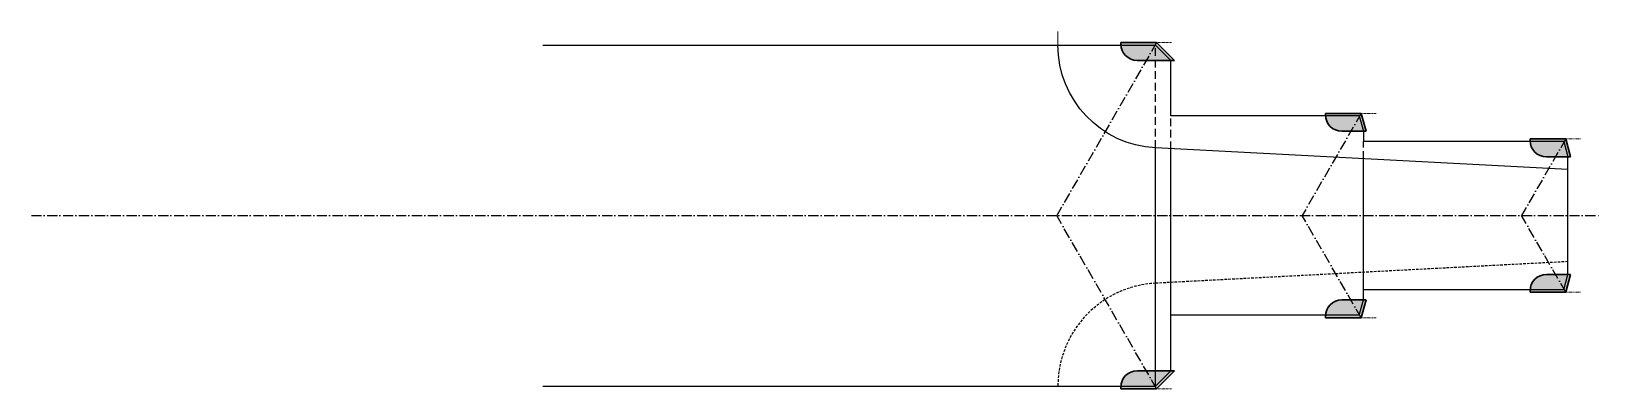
# Model space of a CAD drawing. Extents: x -300 to 6, y -34 to 36.
import ezdxf

# ---------------------------------------------------------------- set-up
doc = ezdxf.new("R2010")
doc.units = 0
doc.header["$LTSCALE"] = 2
doc.header["$MEASUREMENT"] = 0
doc.linetypes.add('CENTER', pattern=[1.5, 1, -0.25, 0, -0.25])
doc.linetypes.add('HIDDEN', pattern=[0.375, 0.25, -0.125])
doc.layers.get('0').update_dxf_attribs({"color": 250})
for name, color, linetype in [('1', 4, 'Continuous'), ('3', 1, 'HIDDEN'), ('SK4', 2, 'CENTER')]:
    doc.layers.add(name, color=color, linetype=linetype)
doc.layers.add('TY_Ref', color=1, linetype='Continuous', lineweight=9)
doc.layers.add('刀尖', color=4, linetype='Continuous', lineweight=30)

# ---------------------------------------------------------------- blocks, each defined once
blk = doc.blocks.new('*U3')
h = blk.add_hatch(color=5)
h.dxf.hatch_style = 1
edge = h.paths.add_edge_path()
edge.add_line((-7, 0), (-7, -0.3))
edge.add_arc((-3.8, -0.3), 3.2, 180, 270)
edge.add_line((-3.8, -3.5), (0.94, -3.5))
edge.add_line((0.94, -3.5), (0, 0))
edge.add_line((0, 0), (-7, 0))
edge = h.paths.add_edge_path()
edge.add_line((0, 0), (2.99, 0))
at = {"layer": 'TY_Ref', "linetype": 'CENTER', "ltscale": 0.1}
blk.add_line((0, 0), (2.99, 0), dxfattribs=at)
at = {"layer": '刀尖'}
for p, q in [((-7, 0), (0, 0)), ((-7, 0), (-7, -0.3)), ((0, 0), (0.94, -3.5)), ((0.94, -3.5), (-3.8, -3.5))]:
    blk.add_line(p, q, dxfattribs=at)
blk.add_arc((-3.8, -0.3), 3.2, 180, 270, dxfattribs=at)
blk = doc.blocks.new('*U6')
h = blk.add_hatch(color=5)
h.dxf.hatch_style = 1
edge = h.paths.add_edge_path()
edge.add_line((-7, 0), (-7, -0.3))
edge.add_arc((-3.8, -0.3), 3.2, 180, 270)
edge.add_line((-3.8, -3.5), (0.94, -3.5))
edge.add_line((0.94, -3.5), (0, 0))
edge.add_line((0, 0), (-7, 0))
edge = h.paths.add_edge_path()
edge.add_line((0, 0), (2.99, 0))
at = {"layer": 'TY_Ref', "linetype": 'CENTER', "ltscale": 0.1}
blk.add_line((0, 0), (2.99, 0), dxfattribs=at)
at = {"layer": '刀尖'}
for p, q in [((-7, 0), (0, 0)), ((-7, 0), (-7, -0.3)), ((0, 0), (0.94, -3.5)), ((0.94, -3.5), (-3.8, -3.5))]:
    blk.add_line(p, q, dxfattribs=at)
blk.add_arc((-3.8, -0.3), 3.2, 180, 270, dxfattribs=at)
blk = doc.blocks.new('*U7')
h = blk.add_hatch(color=5)
h.dxf.hatch_style = 1
edge = h.paths.add_edge_path()
edge.add_line((-7, 0), (-7, -0.3))
edge.add_arc((-3.8, -0.3), 3.2, 180, 270)
edge.add_line((-3.8, -3.5), (3.5, -3.5))
edge.add_line((3.5, -3.5), (0, 0))
edge.add_line((0, 0), (-7, 0))
edge = h.paths.add_edge_path(flags=17)
edge.add_line((0, 0), (2.99, 0))
at = {"layer": 'TY_Ref', "linetype": 'CENTER', "ltscale": 0.1}
blk.add_line((0, 0), (2.99, 0), dxfattribs=at)
at = {"layer": '刀尖'}
for p, q in [((-7, 0), (0, 0)), ((-7, 0), (-7, -0.3)), ((0, 0), (3.5, -3.5)), ((3.5, -3.5), (-3.8, -3.5))]:
    blk.add_line(p, q, dxfattribs=at)
blk.add_arc((-3.8, -0.3), 3.2, 180, 270, dxfattribs=at)
blk = doc.blocks.new('*U4')
h = blk.add_hatch(color=5)
h.dxf.hatch_style = 1
edge = h.paths.add_edge_path()
edge.add_line((-7, 0), (-7, -0.3))
edge.add_arc((-3.8, -0.3), 3.2, 180, 270)
edge.add_line((-3.8, -3.5), (0.94, -3.5))
edge.add_line((0.94, -3.5), (0, 0))
edge.add_line((0, 0), (-7, 0))
edge = h.paths.add_edge_path()
edge.add_line((0, 0), (2.99, 0))
at = {"layer": 'TY_Ref', "linetype": 'CENTER', "ltscale": 0.1}
blk.add_line((0, 0), (2.99, 0), dxfattribs=at)
at = {"layer": '刀尖'}
for p, q in [((-7, 0), (0, 0)), ((-7, 0), (-7, -0.3)), ((0, 0), (0.94, -3.5)), ((0.94, -3.5), (-3.8, -3.5))]:
    blk.add_line(p, q, dxfattribs=at)
blk.add_arc((-3.8, -0.3), 3.2, 180, 270, dxfattribs=at)
blk = doc.blocks.new('*U5')
h = blk.add_hatch(color=5)
h.dxf.hatch_style = 1
edge = h.paths.add_edge_path()
edge.add_line((-7, 0), (-7, -0.3))
edge.add_arc((-3.8, -0.3), 3.2, 180, 270)
edge.add_line((-3.8, -3.5), (0.94, -3.5))
edge.add_line((0.94, -3.5), (0, 0))
edge.add_line((0, 0), (-7, 0))
edge = h.paths.add_edge_path()
edge.add_line((0, 0), (2.99, 0))
at = {"layer": 'TY_Ref', "linetype": 'CENTER', "ltscale": 0.1}
blk.add_line((0, 0), (2.99, 0), dxfattribs=at)
at = {"layer": '刀尖'}
for p, q in [((-7, 0), (0, 0)), ((-7, 0), (-7, -0.3)), ((0, 0), (0.94, -3.5)), ((0.94, -3.5), (-3.8, -3.5))]:
    blk.add_line(p, q, dxfattribs=at)
blk.add_arc((-3.8, -0.3), 3.2, 180, 270, dxfattribs=at)
blk = doc.blocks.new('*U8')
h = blk.add_hatch(color=5)
h.dxf.hatch_style = 1
edge = h.paths.add_edge_path()
edge.add_line((-7, 0), (-7, -0.3))
edge.add_arc((-3.8, -0.3), 3.2, 180, 270)
edge.add_line((-3.8, -3.5), (3.5, -3.5))
edge.add_line((3.5, -3.5), (0, 0))
edge.add_line((0, 0), (-7, 0))
edge = h.paths.add_edge_path(flags=17)
edge.add_line((0, 0), (2.99, 0))
at = {"layer": 'TY_Ref', "linetype": 'CENTER', "ltscale": 0.1}
blk.add_line((0, 0), (2.99, 0), dxfattribs=at)
at = {"layer": '刀尖'}
for p, q in [((-7, 0), (0, 0)), ((-7, 0), (-7, -0.3)), ((0, 0), (3.5, -3.5)), ((3.5, -3.5), (-3.8, -3.5))]:
    blk.add_line(p, q, dxfattribs=at)
blk.add_arc((-3.8, -0.3), 3.2, 180, 270, dxfattribs=at)

msp = doc.modelspace()

# ---------------------------------------------------------------- linework, layer by layer
msp.add_line((-80.63, 33.35), (-77.63, 30.35))
at = {"layer": '1'}
for p, q in [((-200.42, 33.35), (-80.63, 33.35)), ((-77.63, 19.5), (-77.63, 30.35)), ((-40.8, 19.5), (-77.63, 19.5)), ((-40, 16.5), (-40, 14.5)), ((-80.63, -33.35), (-80.63, 13.23)), ((-77.63, -30.35), (-77.63, 13.02)), ((-0.8, 14.5), (-40, 14.5)), ((-40, -16.5), (-40, 11.1)), ((0, -11.5), (0, 11.5)), ((-0.8, -14.5), (-40, -14.5)), ((-40.8, -19.5), (-77.63, -19.5)), ((-200.42, -33.35), (-80.63, -33.35))]:
    msp.add_line(p, q, dxfattribs=at)
msp.add_lwpolyline([(0, 9), (-80.63, 13.23, -0.39896), (-99.72, 33.35, -2.854738)], format="xyb", dxfattribs=at)
at = {"layer": '3', "color": 1, "linetype": 'HIDDEN'}
msp.add_lwpolyline([(0, -9), (-80.63, -13.23, 0.39896), (-99.72, -33.35, 2.854738)], format="xyb", dxfattribs=at)
at = {"layer": 'Defpoints'}
for p, q in [((-40.8, 19.5), (-40, 16.5)), ((-0.8, 14.5), (0, 11.5)), ((-0.8, -14.5), (0, -11.5)), ((-40.8, -19.5), (-40, -16.5)), ((-80.63, -33.35), (-77.63, -30.35))]:
    msp.add_line(p, q, dxfattribs=at)
at = {"layer": 'SK4', "color": 2}
for p, q in [((-80.42, 33.85), (-99.96, 0)), ((-40.42, 20), (-51.97, 0)), ((-0.42, 15), (-9.08, 0)), ((-40.42, -20), (-51.97, 0)), ((-300.42, 0), (6, 0)), ((-80.42, -33.85), (-99.96, 0)), ((-0.42, -15), (-9.08, 0))]:
    msp.add_line(p, q, dxfattribs=at)
at = {"layer": 'SK4', "color": 2, "linetype": 'HIDDEN', "ltscale": 3}
for p, q in [((-80.63, 13.23), (-80.63, 33.35)), ((-77.63, 13.02), (-77.63, 19.5)), ((-40, 11.1), (-40, 14.5))]:
    msp.add_line(p, q, dxfattribs=at)
at = {"layer": 'TY_Ref'}
msp.add_line((-99.72, 33.35), (-99.72, 36.04), dxfattribs=at)

# ---------------------------------------------------------------- block references
at = {"layer": '1'}
for name, p in [('*U7', (-80.42, 33.85)), ('*U6', (-40.42, 20)), ('*U3', (-0.42, 15))]:
    msp.add_blockref(name, p, dxfattribs=at)
at = {"layer": '1', "extrusion": (0, 0, -1), "zscale": -1, "rotation": 180}
for name, p in [('*U4', (0.42, -15)), ('*U5', (40.42, -20)), ('*U8', (80.42, -33.85))]:
    msp.add_blockref(name, p, dxfattribs=at)

doc.saveas('drawing.dxf')
